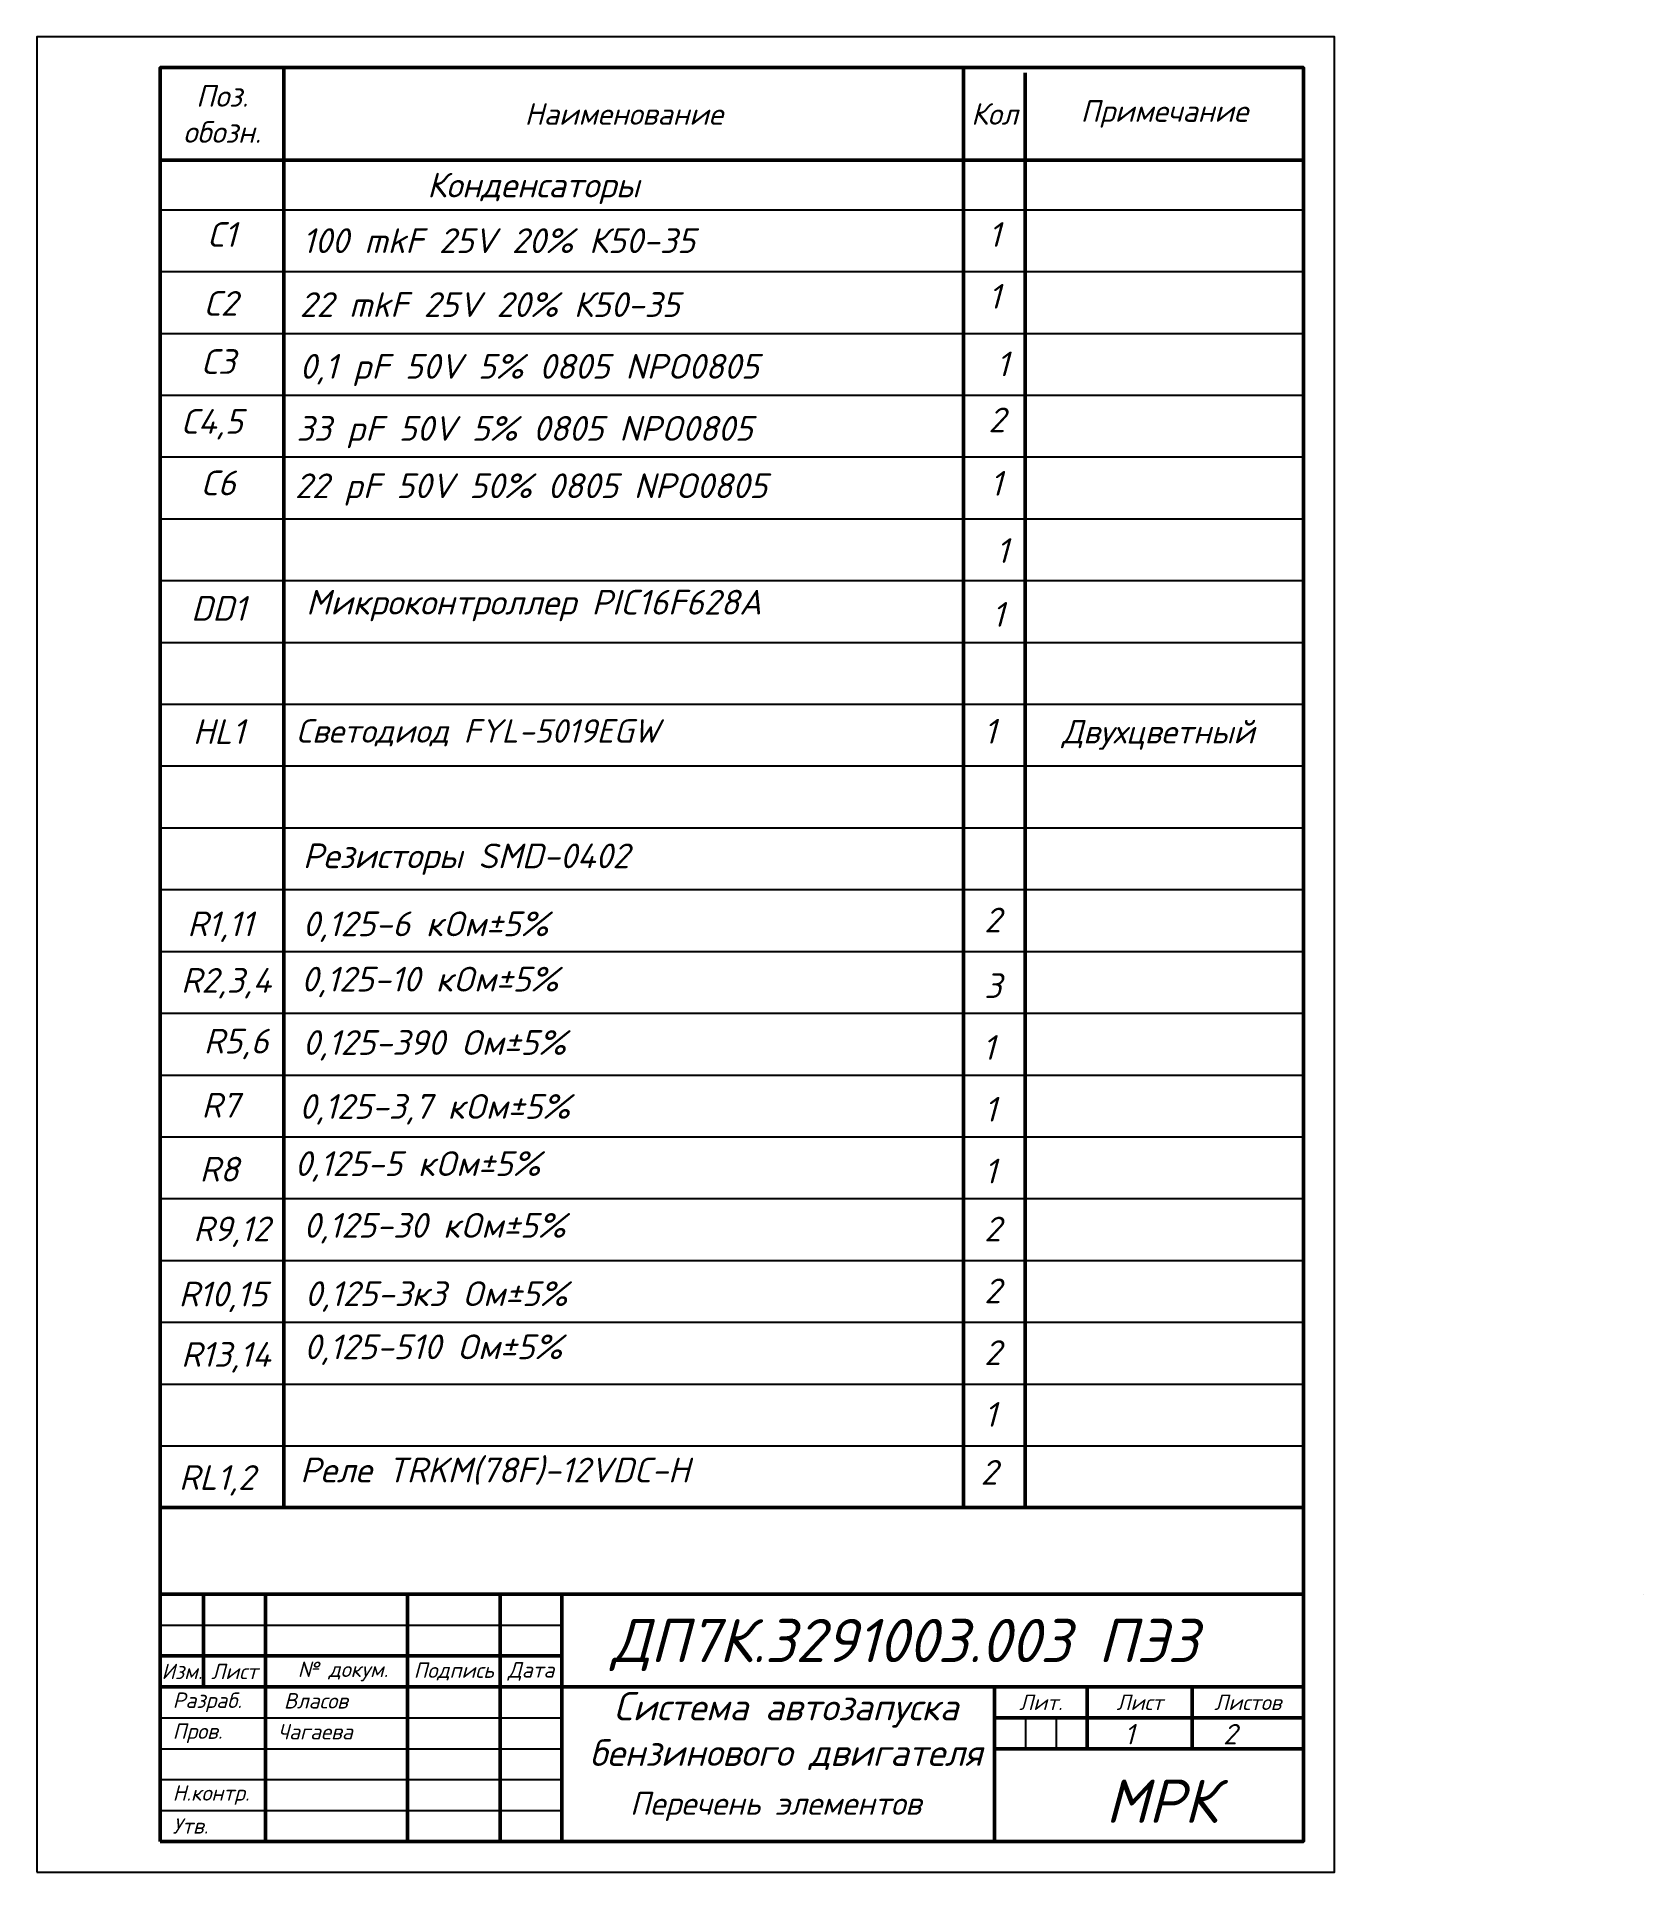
# Model space of a CAD drawing. Header units: millimetres. Extents: x 0 to 260, y 0 to 297.
import ezdxf

# ---------------------------------------------------------------- set-up
doc = ezdxf.new("R2010")
doc.units = ezdxf.units.MM
doc.styles.get("Standard").update_dxf_attribs({"font": 'isocpeui.ttf'})
doc.styles.add('Мой', font='isocpeui.ttf')

msp = doc.modelspace()

# ---------------------------------------------------------------- linework, layer by layer
at = {"lineweight": 50}
for p, q in [((40, 292), (40, 59)), ((150, 292), (150, 59)), ((159.96, 291.13), (159.96, 59)), ((20, 277), (205, 277)), ((20, 59), (205, 59)), ((20, 45), (205, 45)), ((27, 45), (27, 30)), ((37, 45), (37, 5)), ((60, 45), (60, 5)), ((75, 45), (75, 5)), ((85, 45), (85, 5)), ((20, 35), (85, 35)), ((20, 30), (205, 30)), ((155, 30), (155, 5)), ((170, 30), (170, 20)), ((187, 30), (187, 20)), ((155, 25), (205, 25)), ((155, 25), (155, 20)), ((155, 20), (205, 20))]:
    msp.add_line(p, q, dxfattribs=at)
for p, q in [((20, 277), (20, 269)), ((20, 269), (20, 261)), ((20, 269), (205, 269)), ((20, 259), (205, 259)), ((20, 249), (205, 249)), ((20, 239), (205, 239)), ((20, 229), (205, 229)), ((20, 219), (205, 219)), ((20, 209), (205, 209)), ((20, 199), (205, 199)), ((20, 189), (205, 189)), ((20, 179), (205, 179)), ((20, 169), (205, 169)), ((20, 159), (205, 159)), ((20, 149), (205, 149)), ((20, 139), (205, 139)), ((20, 129), (205, 129)), ((20, 119), (205, 119)), ((20, 109), (205, 109)), ((20, 99), (205, 99)), ((20, 89), (205, 89)), ((20, 79), (205, 79)), ((20, 69), (205, 69)), ((20, 5), (20, 45)), ((115, 45), (115, 45)), ((260, 45), (260, 45)), ((20, 40), (85, 40)), ((20, 25), (85, 25)), ((160, 25), (160, 20)), ((165, 25), (165, 20)), ((20, 20), (85, 20)), ((20, 15), (85, 15)), ((20, 10), (85, 10))]:
    msp.add_line(p, q)
msp.add_lwpolyline([(0, 0), (210, 0), (210, 297), (0, 297)], close=True)
msp.add_lwpolyline([(20, 5), (205, 5), (205, 292), (20, 292)], close=True, dxfattribs=at)

# ---------------------------------------------------------------- texts
for s, width, insert, char_height, attachment_point in [('\\pxqc;{\\fISOCPEUR|b0|i1|c204|p34;Поз.\\Pобозн.}', 20, (30, 284.5), 3.5, 5), ('{\\fISOCPEUR|b0|i1|c204|p34;Наименование}', 110, (95, 284.5), 3.5, 5), ('Изм.', 7, (23.5, 32.5), 2.5, 5), ('Лист', 10, (32, 32.5), 2.5, 5), ('№ докум.', 20.8786, (49.56, 32.5), 2.5, 5), ('Подпись', 15, (67.5, 32.5), 2.5, 5), ('Дата', 10, (80, 32.5), 2.5, 5), ('\\pi2;Разраб.', 17, (20, 27.5), 2.5, 4), ('Лит.', 15, (162.5, 27.5), 2.5, 5), ('Лист', 17, (178.5, 27.5), 2.5, 5), ('Листов', 18, (196, 27.5), 2.5, 5), ('\\pi2;Пров.', 17, (20, 22.5), 2.5, 4), ('\\pi2;Н.контр.', 17, (20, 12.5), 2.5, 4), ('\\pi2;Утв.', 17, (20, 7.5), 2.5, 4)]:
    msp.add_mtext_dynamic_manual_height_columns(s, width=width, gutter_width=12.5, heights=[0], dxfattribs=dict(insert=insert, char_height=char_height, attachment_point=attachment_point))
at = {"style": 'Мой'}
for s, width, heights, insert, char_height, attachment_point in [('Кол', 10, [0], (155, 284.5), 3.5, 5), ('Примечание', 45.0381, [0], (182.48, 284.5), 3.5, 5), ('    Конденсаторы', 154, [0], (53, 275), 4, 1), ('С1', 18.8841, [0], (27.65, 267), 4, 1), ('100 mkF 25V 20% К50-35 ', 104.8443, [0], (43, 266), 4, 1), ('1', 5, [0], (154, 267), 4, 1), ('С2', 17.5782, [0], (27.08, 255.85), 4, 1), ('22 mkF 25V 20% К50-35', 106.6645, [0], (42.55, 255.66), 4, 1), ('С3', 17.5782, [0], (26.65, 246.44), 4, 1), ('0,1 pF 50V 5% 0805 NPO0805', 104.8443, [0], (42.55, 245.66), 4, 1), ('С4,5', 5, [0], (23.4, 236.75), 4, 1), ('33 pF 50V 5% 0805 NPO0805', 115.3925, [0], (42.03, 235.62), 4, 1), ('С6', 5, [0], (26.62, 226.8), 4, 1), ('\\pxt16;22 pF 50V 50% 0805 NPO0805', 106.6902, [0], (41.8, 226.34), 4, 1), ('1', 52, [0], (154.28, 226.74), 4, 1), ('1', 52, [0], (155.27, 215.85), 4, 1), ('DD1', 4.6827, [0], (24.99, 206.5), 4, 1), ('1', 52, [0], (154.59, 205.53), 4, 1), ('HL1', 4.6827, [0], (25.29, 186.57), 4, 1), ('1', 52, [0], (153.27, 186.62), 4, 1), ('\\pxql;Резисторы SMD-0402 ', 142, [5.2], (43.06, 166.46), 4, 1), ('R1,11', 5, [0], (24.38, 155.46), 4, 1), ('0,125-6 кOм%%P5%', 160, [0], (43.06, 155.46), 4, 1), ('2', 52, [0], (153.33, 156.08), 4, 1), ('R2,3,4', 5, [0], (23.35, 146.31), 4, 1), ('0,125-10 кOм%%P5%', 160, [0], (42.82, 146.51), 4, 1), ('3', 52, [0], (153.33, 145.46), 4, 1), ('R5,6', 5, [0], (27.04, 136.48), 4, 1), ('1', 52, [0], (153.06, 135.46), 4, 1), ('R7', 5, [0], (26.67, 126.11), 4, 1), ('0,125-3,7 кOм%%P5%', 160, [0], (42.49, 125.91), 4, 1), ('1', 52, [0], (153.33, 125.46), 4, 1), ('R8', 5, [0], (26.37, 115.76), 4, 1), ('1', 52, [0], (153.33, 115.46), 4, 1), ('R9,12', 4.6827, [0], (25.35, 106.11), 4, 1), ('2', 52, [0], (153.33, 106.08), 4, 1), ('R10,15', 4.6827, [0], (22.98, 95.56), 4, 1), ('2', 52, [0], (153.33, 96.08), 4, 1), ('R13,14', 4.6827, [0], (23.37, 85.79), 4, 1), ('2', 52, [0], (153.33, 86.08), 4, 1), ('1', 52, [0], (153.33, 76.08), 4, 1), ('RL1,2', 4.6827, [0], (23.03, 65.88), 4, 1), ('Реле TRKM(78F)-12VDC-H', 160, [0], (42.62, 67.09), 4, 1), ('2', 52, [0], (152.76, 66.71), 4, 1), ('ДП7К.3291003.003 ПЭ3', 101.8586, [0], (93, 41), 7, 1), ('Власов', 18, [0], (40, 29), 2.5, 1), ('\\pxqc;С{\\H0.93478x;истема автозапуска бензинового двигателя}', 73.2474, [20.31], (84.63, 29.18), 4.6, 1), ('Чагаева', 16, [0], (39, 24), 2.5, 1), ('1', 50, [0], (176, 24), 3.3, 1), ('2', 3.5, [0], (192, 24), 3.3, 1), ('МРК', 21, [0], (173, 15), 7, 1), ('Перечень элементов', 56.7693, [0], (96, 13), 3.7, 1)]:
    msp.add_mtext_dynamic_manual_height_columns(s, width=width, gutter_width=12.5, heights=heights, dxfattribs=dict(at, insert=insert, char_height=char_height, attachment_point=attachment_point))
at = {"char_height": 4, "attachment_point": 1, "style": 'Мой'}
for s, insert in [('1', (154, 257)), ('1', (155.32, 246.06)), ('2', (154.01, 237))]:
    msp.add_mtext(s, dxfattribs=dict(at, insert=insert))
for s, insert, width in [('Микроконтроллер PIC16F628A', (43.6, 207.5), 104.275), ('{\\H0.95x;Светодиод FYL-5019EGW}', (42, 186.57), 120.405), ('{\\H0.95x;Двухцветный}', (165.93, 186.45), 120.405), ('0,125-390 Oм±5%', (43.06, 136.26), 67.41), ('0,125-5 кOм±5%', (41.76, 116.67), 67.41), ('0,125-30 кOм±5%', (43.18, 106.67), 67.41), ('0,125-3к3 Oм±5%', (43.41, 95.62), 67.41), ('0,125-510 Oм±5% ', (43.29, 87.02), 112.6103)]:
    msp.add_mtext(s, dxfattribs=dict(at, insert=insert, width=width))

doc.saveas('drawing.dxf')
